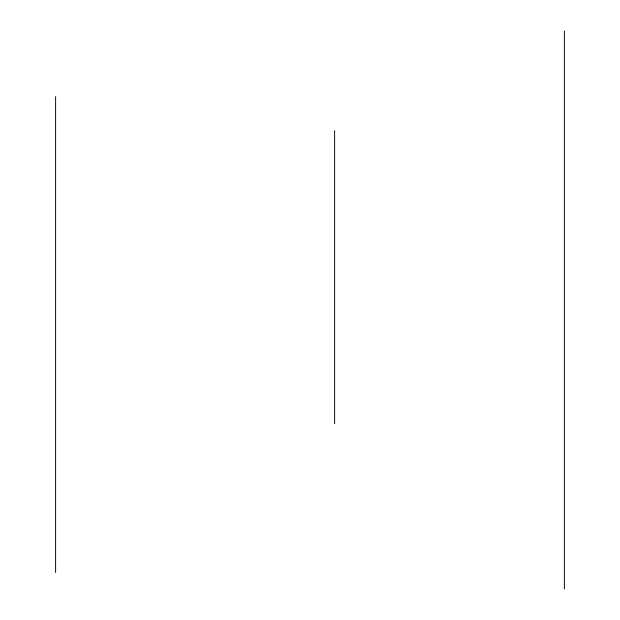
<?xml version="1.0" encoding="UTF-8"?>
<svg xmlns="http://www.w3.org/2000/svg" width="620" height="620" viewBox="0 0 620 620"><rect width="100%" height="100%" fill="white"/><g stroke="black" fill="none" stroke-linecap="round" stroke-linejoin="round"><path stroke-width="0.93" d="M564.386 31L564.386 589M334.614 130.688L334.614 423.669M55.614 96.65L55.614 572.586"/></g></svg>
